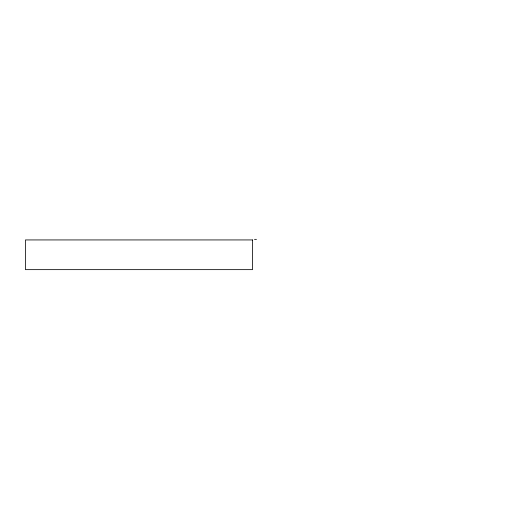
<?xml version="1.0" encoding="UTF-8"?>
<svg xmlns="http://www.w3.org/2000/svg" width="509" height="509" viewBox="0 0 509 509"><rect width="100%" height="100%" fill="white"/><g stroke="black" fill="none" stroke-linecap="round" stroke-linejoin="round"><path stroke-width="0.76" d="M254.5 239.357L256.466 239.357M252.534 239.936L25.45 239.936L25.45 269.643L252.534 269.643L252.534 239.936"/></g></svg>
